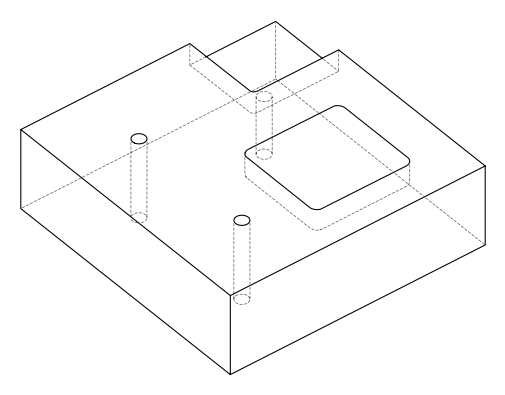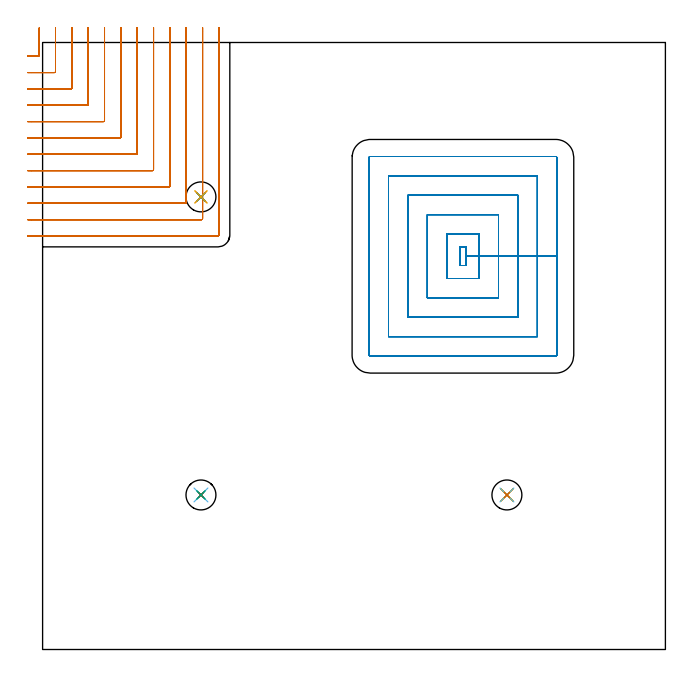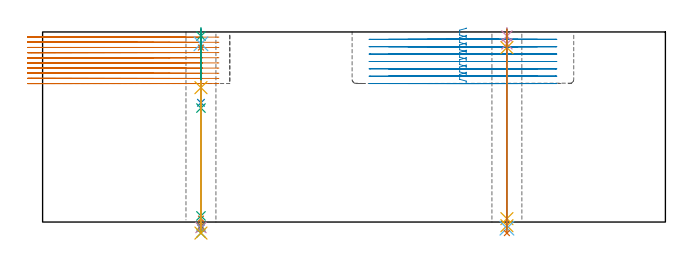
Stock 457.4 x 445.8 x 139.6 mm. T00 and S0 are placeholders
(PLAN: 17 operations, 14 tool changes, 73.9 min)
(1 MILL_CORNER_NOTCH_RECTANGULAR | CORNER_NOTCH_RECTANGULAR | NXT0201_012 | Follow Part, ap 4, ae 75% | 42.28 min | 781609 mm3)
(2 MILL_RECTANGULAR_POCKET | POCKET_RECTANGULAR_STRAIGHT | NXT0201_007 | Follow Part, ap 6.25, ae 75% | 26.26 min | 1051656 mm3)
(3 SPOT_DRILL | STEP1HOLE | NXT0321_9005460120000 | 0.05 min | 183 mm3)
(4 SPOT_DRILL_1 | STEP1HOLE_1 | NXT0321_9005460120000 | 0.05 min | 141 mm3)
(5 SPOT_DRILL_2 | STEP1HOLE_2 | NXT0321_9005460120000 | 0.06 min | 216 mm3)
(6 DRILL_BLIND_HOLE_INTO_CENTER | STEP1HOLE | NXT0301_029 | 0.04 min | 219 mm3)
(7 GUN_DRILL_THROUGH_HOLE | STEP1HOLE | UGT0307_001 | 0.62 min | 2470 mm3)
(8 SPADE_DRILL_TO_ENLARGE_THROUGH_HOLE | STEP1HOLE | UGT0306_004 | 0.59 min | 17086 mm3)
(9 DRILL_TO_ENLARGE_THROUGH_HOLE | STEP1HOLE | UGT0301_053 | 0.6 min | 33092 mm3)
(10 DRILL_BLIND_HOLE_INTO_CENTER_1 | STEP1HOLE_1 | NXT0301_029 | 0.04 min | 66 mm3)
(11 GUN_DRILL_THROUGH_HOLE_1 | STEP1HOLE_1 | UGT0307_001 | 0.62 min | 2587 mm3)
(12 SPADE_DRILL_TO_ENLARGE_THROUGH_HOLE_1 | STEP1HOLE_1 | UGT0306_004 | 0.59 min | 17046 mm3)
(13 DRILL_TO_ENLARGE_THROUGH_HOLE_1 | STEP1HOLE_1 | UGT0301_053 | 0.6 min | 33041 mm3)
(14 DRILL_BLIND_HOLE_INTO_CENTER_2 | STEP1HOLE_2 | UGT0301_209 | 0.07 min | 732 mm3)
(15 GUN_DRILL_THROUGH_HOLE_2 | STEP1HOLE_2 | UGT0307_006 | 0.51 min | 5714 mm3)
(16 DRILL_TO_ENLARGE_THROUGH_HOLE_2 | STEP1HOLE_2 | NXT0301_104 | 0.44 min | 9017 mm3)
(17 DRILL_TO_ENLARGE_THROUGH_HOLE_3 | STEP1HOLE_2 | UGT0301_053 | 0.46 min | 23013 mm3)
(TOOL NXT0201_012 | ENDMILL 16mm [2P460-1600-NA 1630] | D16 FL38 Z6)
(TOOL NXT0201_007 | ENDMILL 25mm [R216.25-25050GCK54P 1620] | D25 R3 FL54 Z5)
(TOOL NXT0321_9005460120000 | NC Spot Drill, 142deg, 12mm, Carbide, Uncoated | D12 PA142 FL30 Z2)
(TOOL NXT0301_029 | Carbide Drill 5.8mm [860.1-0580-017A1-MM 2214] | D5.8 PA140 FL28 Z2)
(TOOL UGT0307_001 | Gun Drill 5 mm | D5 PA130 FL24 Z1)
(TOOL UGT0306_004 | Spade Drill 13.5mm | D13.5 PA132 FL10 Z2)
(TOOL UGT0301_053 | Twist Drill 22 mm | D22 PA118 FL150 Z2)
(TOOL UGT0301_209 | Twist Drill 9.4 mm | D9.4 PA118 FL78 Z2)
(TOOL UGT0307_006 | Gun Drill 9 mm | D9 PA130 FL24 Z1)
(TOOL NXT0301_104 | Carbide Drill 14mm [860.1-1400-112A1-MM 2214] | D14 PA140 FL123 Z2)
(OP 1 MILL_CORNER_NOTCH_RECTANGULAR)
G17 G21 G94 G90
T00 M6
G54
G17 G0 G90 X-11. Y435.7 S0 M3
G43 Z149.6 H1
Z135.81
G94 G1 X-8. F250.
X-3.291 F500.
G3 X-2.5 Y436.491 R0.8
G1 Y453.399
Y456.399 F250.
G0 Z149.6
X-11. Y423.7
Z135.81
G1 X-8.
X8.708 F500.
G3 X9.5 Y424.492 R0.8
G1 Y453.8
Y456.8 F250.
G0 Z149.6
X-11. Y411.7
Z135.81
G1 X-8.
X20.708 F500.
G3 X21.5 Y412.492 R0.8
G1 Y453.8
Y456.8 F250.
G0 Z149.6
X-11. Y399.7
Z135.81
G1 X-8.
X32.707 F500.
G3 X33.5 Y400.493 R0.8
G1 Y453.8
Y456.8 F250.
G0 Z149.6
X-11. Y387.7
Z135.81
G1 X-8.
X44.707 F500.
G3 X45.5 Y388.493 R0.8
G1 Y453.8
Y456.8 F250.
G0 Z149.6
X-11. Y375.7
Z135.81
G1 X-8.
X56.707 F500.
G3 X57.5 Y376.494 R0.8
G1 Y453.8
Y456.8 F250.
G0 Z149.6
X-11. Y363.7
Z135.81
G1 X-8.
X68.706 F500.
G3 X69.5 Y364.494 R0.8
G1 Y453.8
Y456.8 F250.
G0 Z149.6
X-11. Y351.7
Z135.81
G1 X-8.
X80.706 F500.
G3 X81.5 Y352.494 R0.8
G1 Y453.8
Y456.8 F250.
G0 Z149.6
X-11. Y339.7
Z135.81
G1 X-8.
X92.705 F500.
G3 X93.5 Y340.495 R0.8
G1 Y453.8
Y456.8 F250.
G0 Z149.6
X-11. Y327.7
Z135.81
G1 X-8.
X104.705 F500.
G3 X105.5 Y328.495 R0.8
G1 Y453.8
Y456.8 F250.
G0 Z149.6
X-11. Y315.7
Z135.81
G1 X-8.
X116.705 F500.
G3 X117.5 Y316.495 R0.8
G1 Y453.8
Y456.8 F250.
G0 Z149.6
X-11. Y303.7
Z135.81
G1 X-8.
X128.705 F500.
G3 X129.5 Y304.495 R0.8
G1 Y453.8
Y456.8 F250.
G0 Z149.6
X-11. Y435.7
Z132.02
G1 X-8.
X-3.291 F500.
G3 X-2.5 Y436.491 R0.8
G1 Y453.399
Y456.399 F250.
G0 Z149.6
X-11. Y423.7
Z132.02
G1 X-8.
X8.708 F500.
G3 X9.5 Y424.492 R0.8
G1 Y453.8
Y456.8 F250.
G0 Z149.6
X-11. Y411.7
Z132.02
G1 X-8.
X20.708 F500.
G3 X21.5 Y412.492 R0.8
G1 Y453.8
Y456.8 F250.
G0 Z149.6
X-11. Y399.7
Z132.02
G1 X-8.
X32.707 F500.
G3 X33.5 Y400.493 R0.8
G1 Y453.8
Y456.8 F250.
G0 Z149.6
X-11. Y387.7
Z132.02
G1 X-8.
X44.707 F500.
G3 X45.5 Y388.493 R0.8
G1 Y453.8
Y456.8 F250.
G0 Z149.6
X-11. Y375.7
Z132.02
G1 X-8.
X56.707 F500.
G3 X57.5 Y376.494 R0.8
G1 Y453.8
Y456.8 F250.
G0 Z149.6
X-11. Y363.7
Z132.02
G1 X-8.
X68.706 F500.
G3 X69.5 Y364.494 R0.8
G1 Y453.8
Y456.8 F250.
G0 Z149.6
X-11. Y351.7
Z132.02
G1 X-8.
X80.706 F500.
G3 X81.5 Y352.494 R0.8
G1 Y453.8
Y456.8 F250.
G0 Z149.6
X-11. Y339.7
Z132.02
G1 X-8.
X92.705 F500.
G3 X93.5 Y340.495 R0.8
G1 Y453.8
Y456.8 F250.
G0 Z149.6
X-11. Y327.7
Z132.02
G1 X-8.
X104.705 F500.
G3 X105.5 Y328.495 R0.8
G1 Y453.8
Y456.8 F250.
G0 Z149.6
X-11. Y315.7
Z132.02
G1 X-8.
X116.705 F500.
G3 X117.5 Y316.495 R0.8
G1 Y453.8
Y456.8 F250.
G0 Z149.6
X-11. Y303.7
Z132.02
G1 X-8.
X128.705 F500.
G3 X129.5 Y304.495 R0.8
G1 Y453.8
Y456.8 F250.
G0 Z149.6
X-11. Y435.7
Z128.23
G1 X-8.
X-3.291 F500.
G3 X-2.5 Y436.491 R0.8
G1 Y453.399
Y456.399 F250.
G0 Z149.6
X-11. Y423.7
Z128.23
G1 X-8.
X8.708 F500.
G3 X9.5 Y424.492 R0.8
G1 Y453.8
Y456.8 F250.
G0 Z149.6
X-11. Y411.7
Z128.23
G1 X-8.
X20.708 F500.
G3 X21.5 Y412.492 R0.8
G1 Y453.8
Y456.8 F250.
G0 Z149.6
X-11. Y399.7
Z128.23
G1 X-8.
X32.707 F500.
G3 X33.5 Y400.493 R0.8
G1 Y453.8
Y456.8 F250.
G0 Z149.6
X-11. Y387.7
Z128.23
G1 X-8.
X44.707 F500.
G3 X45.5 Y388.493 R0.8
G1 Y453.8
Y456.8 F250.
G0 Z149.6
X-11. Y375.7
Z128.23
G1 X-8.
X56.707 F500.
G3 X57.5 Y376.494 R0.8
G1 Y453.8
Y456.8 F250.
G0 Z149.6
X-11. Y363.7
Z128.23
G1 X-8.
X68.706 F500.
G3 X69.5 Y364.494 R0.8
G1 Y453.8
Y456.8 F250.
G0 Z149.6
X-11. Y351.7
Z128.23
G1 X-8.
X80.706 F500.
G3 X81.5 Y352.494 R0.8
G1 Y453.8
Y456.8 F250.
G0 Z149.6
X-11. Y339.7
Z128.23
G1 X-8.
X92.705 F500.
G3 X93.5 Y340.495 R0.8
G1 Y453.8
Y456.8 F250.
G0 Z149.6
X-11. Y327.7
Z128.23
G1 X-8.
X104.705 F500.
G3 X105.5 Y328.495 R0.8
G1 Y453.8
Y456.8 F250.
G0 Z149.6
X-11. Y315.7
Z128.23
G1 X-8.
X116.705 F500.
G3 X117.5 Y316.495 R0.8
G1 Y453.8
Y456.8 F250.
G0 Z149.6
X-11. Y303.7
Z128.23
G1 X-8.
X128.705 F500.
G3 X129.5 Y304.495 R0.8
G1 Y453.8
Y456.8 F250.
G0 Z149.6
X-11. Y435.7
Z124.44
G1 X-8.
X-3.291 F500.
G3 X-2.5 Y436.491 R0.8
G1 Y453.399
Y456.399 F250.
G0 Z149.6
X-11. Y423.7
Z124.44
G1 X-8.
X8.708 F500.
G3 X9.5 Y424.492 R0.8
G1 Y453.8
Y456.8 F250.
G0 Z149.6
X-11. Y411.7
Z124.44
G1 X-8.
X20.708 F500.
G3 X21.5 Y412.492 R0.8
G1 Y453.8
Y456.8 F250.
G0 Z149.6
X-11. Y399.7
Z124.44
G1 X-8.
X32.707 F500.
G3 X33.5 Y400.493 R0.8
G1 Y453.8
Y456.8 F250.
G0 Z149.6
X-11. Y387.7
Z124.44
G1 X-8.
X44.707 F500.
G3 X45.5 Y388.493 R0.8
G1 Y453.8
Y456.8 F250.
G0 Z149.6
X-11. Y375.7
Z124.44
G1 X-8.
X56.707 F500.
G3 X57.5 Y376.494 R0.8
G1 Y453.8
Y456.8 F250.
G0 Z149.6
X-11. Y363.7
Z124.44
G1 X-8.
X68.706 F500.
G3 X69.5 Y364.494 R0.8
G1 Y453.8
Y456.8 F250.
G0 Z149.6
X-11. Y351.7
Z124.44
G1 X-8.
X80.706 F500.
G3 X81.5 Y352.494 R0.8
G1 Y453.8
Y456.8 F250.
G0 Z149.6
X-11. Y339.7
Z124.44
G1 X-8.
X92.705 F500.
G3 X93.5 Y340.495 R0.8
G1 Y453.8
Y456.8 F250.
G0 Z149.6
X-11. Y327.7
Z124.44
G1 X-8.
X104.705 F500.
G3 X105.5 Y328.495 R0.8
G1 Y453.8
Y456.8 F250.
G0 Z149.6
X-11. Y315.7
Z124.44
G1 X-8.
X116.705 F500.
G3 X117.5 Y316.495 R0.8
G1 Y453.8
Y456.8 F250.
G0 Z149.6
X-11. Y303.7
Z124.44
G1 X-8.
X128.705 F500.
G3 X129.5 Y304.495 R0.8
G1 Y453.8
Y456.8 F250.
G0 Z149.6
X-11. Y435.7
Z120.65
G1 X-8.
X-3.291 F500.
G3 X-2.5 Y436.491 R0.8
G1 Y453.399
Y456.399 F250.
G0 Z149.6
X-11. Y423.7
Z120.65
G1 X-8.
X8.708 F500.
G3 X9.5 Y424.492 R0.8
G1 Y453.8
Y456.8 F250.
G0 Z149.6
X-11. Y411.7
Z120.65
G1 X-8.
X20.708 F500.
G3 X21.5 Y412.492 R0.8
G1 Y453.8
Y456.8 F250.
G0 Z149.6
X-11. Y399.7
Z120.65
G1 X-8.
X32.707 F500.
G3 X33.5 Y400.493 R0.8
G1 Y453.8
Y456.8 F250.
G0 Z149.6
X-11. Y387.7
Z120.65
G1 X-8.
X44.707 F500.
G3 X45.5 Y388.493 R0.8
G1 Y453.8
Y456.8 F250.
G0 Z149.6
X-11. Y375.7
Z120.65
G1 X-8.
X56.707 F500.
G3 X57.5 Y376.494 R0.8
G1 Y453.8
Y456.8 F250.
G0 Z149.6
X-11. Y363.7
Z120.65
G1 X-8.
X68.706 F500.
G3 X69.5 Y364.494 R0.8
G1 Y453.8
Y456.8 F250.
G0 Z149.6
X-11. Y351.7
Z120.65
G1 X-8.
X80.706 F500.
G3 X81.5 Y352.494 R0.8
G1 Y453.8
Y456.8 F250.
G0 Z149.6
X-11. Y339.7
Z120.65
G1 X-8.
X92.705 F500.
G3 X93.5 Y340.495 R0.8
G1 Y453.8
Y456.8 F250.
G0 Z149.6
X-11. Y327.7
Z120.65
G1 X-8.
X104.705 F500.
G3 X105.5 Y328.495 R0.8
G1 Y453.8
Y456.8 F250.
G0 Z149.6
X-11. Y315.7
Z120.65
G1 X-8.
X116.705 F500.
G3 X117.5 Y316.495 R0.8
G1 Y453.8
Y456.8 F250.
G0 Z149.6
X-11. Y303.7
Z120.65
G1 X-8.
X128.705 F500.
G3 X129.5 Y304.495 R0.8
G1 Y453.8
Y456.8 F250.
G0 Z149.6
X-11. Y435.7
Z116.86
G1 X-8.
X-3.291 F500.
G3 X-2.5 Y436.491 R0.8
G1 Y453.399
Y456.399 F250.
G0 Z149.6
X-11. Y423.7
Z116.86
G1 X-8.
X8.708 F500.
G3 X9.5 Y424.492 R0.8
G1 Y453.8
Y456.8 F250.
G0 Z149.6
X-11. Y411.7
Z116.86
G1 X-8.
X20.708 F500.
G3 X21.5 Y412.492 R0.8
G1 Y453.8
Y456.8 F250.
G0 Z149.6
X-11. Y399.7
Z116.86
G1 X-8.
X32.707 F500.
G3 X33.5 Y400.493 R0.8
G1 Y453.8
Y456.8 F250.
G0 Z149.6
X-11. Y387.7
Z116.86
G1 X-8.
X44.707 F500.
G3 X45.5 Y388.493 R0.8
G1 Y453.8
Y456.8 F250.
G0 Z149.6
X-11. Y375.7
Z116.86
G1 X-8.
X56.707 F500.
G3 X57.5 Y376.494 R0.8
G1 Y453.8
Y456.8 F250.
G0 Z149.6
X-11. Y363.7
Z116.86
G1 X-8.
X68.706 F500.
G3 X69.5 Y364.494 R0.8
G1 Y453.8
Y456.8 F250.
G0 Z149.6
X-11. Y351.7
Z116.86
G1 X-8.
X80.706 F500.
G3 X81.5 Y352.494 R0.8
G1 Y453.8
Y456.8 F250.
G0 Z149.6
X-11. Y339.7
Z116.86
G1 X-8.
X92.705 F500.
G3 X93.5 Y340.495 R0.8
G1 Y453.8
Y456.8 F250.
G0 Z149.6
X-11. Y327.7
Z116.86
G1 X-8.
X104.705 F500.
G3 X105.5 Y328.495 R0.8
G1 Y453.8
Y456.8 F250.
G0 Z149.6
X-11. Y315.7
Z116.86
G1 X-8.
X116.705 F500.
G3 X117.5 Y316.495 R0.8
G1 Y453.8
Y456.8 F250.
G0 Z149.6
X-11. Y303.7
Z116.86
G1 X-8.
X128.705 F500.
G3 X129.5 Y304.495 R0.8
G1 Y453.8
Y456.8 F250.
G0 Z149.6
X-11. Y435.7
Z113.07
G1 X-8.
X-3.291 F500.
G3 X-2.5 Y436.491 R0.8
G1 Y453.399
Y456.399 F250.
G0 Z149.6
X-11. Y423.7
Z113.07
G1 X-8.
X8.708 F500.
G3 X9.5 Y424.492 R0.8
G1 Y453.8
Y456.8 F250.
G0 Z149.6
X-11. Y411.7
Z113.07
G1 X-8.
X20.708 F500.
G3 X21.5 Y412.492 R0.8
G1 Y453.8
Y456.8 F250.
G0 Z149.6
X-11. Y399.7
Z113.07
G1 X-8.
X32.707 F500.
G3 X33.5 Y400.493 R0.8
G1 Y453.8
Y456.8 F250.
G0 Z149.6
X-11. Y387.7
Z113.07
G1 X-8.
X44.707 F500.
G3 X45.5 Y388.493 R0.8
G1 Y453.8
Y456.8 F250.
G0 Z149.6
X-11. Y375.7
Z113.07
G1 X-8.
X56.707 F500.
G3 X57.5 Y376.494 R0.8
G1 Y453.8
Y456.8 F250.
G0 Z149.6
X-11. Y363.7
Z113.07
G1 X-8.
X68.706 F500.
G3 X69.5 Y364.494 R0.8
G1 Y453.8
Y456.8 F250.
G0 Z149.6
X-11. Y351.7
Z113.07
G1 X-8.
X80.706 F500.
G3 X81.5 Y352.494 R0.8
G1 Y453.8
Y456.8 F250.
G0 Z149.6
X-11. Y339.7
Z113.07
G1 X-8.
X92.705 F500.
G3 X93.5 Y340.495 R0.8
G1 Y453.8
Y456.8 F250.
G0 Z149.6
X-11. Y327.7
Z113.07
G1 X-8.
X104.705 F500.
G3 X105.5 Y328.495 R0.8
G1 Y453.8
Y456.8 F250.
G0 Z149.6
X-11. Y315.7
Z113.07
G1 X-8.
X116.705 F500.
G3 X117.5 Y316.495 R0.8
G1 Y453.8
Y456.8 F250.
G0 Z149.6
X-11. Y303.7
Z113.07
G1 X-8.
X128.705 F500.
G3 X129.5 Y304.495 R0.8
G1 Y453.8
Y456.8 F250.
G0 Z149.6
X-11. Y435.7
Z109.28
G1 X-8.
X-3.291 F500.
G3 X-2.5 Y436.491 R0.8
G1 Y453.399
Y456.399 F250.
G0 Z149.6
X-11. Y423.7
Z109.28
G1 X-8.
X8.708 F500.
G3 X9.5 Y424.492 R0.8
G1 Y453.8
Y456.8 F250.
G0 Z149.6
X-11. Y411.7
Z109.28
G1 X-8.
X20.708 F500.
G3 X21.5 Y412.492 R0.8
G1 Y453.8
Y456.8 F250.
G0 Z149.6
X-11. Y399.7
Z109.28
G1 X-8.
X32.707 F500.
G3 X33.5 Y400.493 R0.8
G1 Y453.8
Y456.8 F250.
G0 Z149.6
X-11. Y387.7
Z109.28
G1 X-8.
X44.707 F500.
G3 X45.5 Y388.493 R0.8
G1 Y453.8
Y456.8 F250.
G0 Z149.6
X-11. Y375.7
Z109.28
G1 X-8.
X56.707 F500.
G3 X57.5 Y376.494 R0.8
G1 Y453.8
Y456.8 F250.
G0 Z149.6
X-11. Y363.7
Z109.28
G1 X-8.
X68.706 F500.
G3 X69.5 Y364.494 R0.8
G1 Y453.8
Y456.8 F250.
G0 Z149.6
X-11. Y351.7
Z109.28
G1 X-8.
X80.706 F500.
G3 X81.5 Y352.494 R0.8
G1 Y453.8
Y456.8 F250.
G0 Z149.6
X-11. Y339.7
Z109.28
G1 X-8.
X92.705 F500.
G3 X93.5 Y340.495 R0.8
G1 Y453.8
Y456.8 F250.
G0 Z149.6
X-11. Y327.7
Z109.28
G1 X-8.
X104.705 F500.
G3 X105.5 Y328.495 R0.8
G1 Y453.8
Y456.8 F250.
G0 Z149.6
X-11. Y315.7
Z109.28
G1 X-8.
X116.705 F500.
G3 X117.5 Y316.495 R0.8
G1 Y453.8
Y456.8 F250.
G0 Z149.6
X-11. Y303.7
Z109.28
G1 X-8.
X128.705 F500.
G3 X129.5 Y304.495 R0.8
G1 Y453.8
Y456.8 F250.
G0 Z149.6
X-11. Y435.7
Z105.49
G1 X-8.
X-3.291 F500.
G3 X-2.5 Y436.491 R0.8
G1 Y453.399
Y456.399 F250.
G0 Z149.6
X-11. Y423.7
Z105.49
G1 X-8.
X8.708 F500.
G3 X9.5 Y424.492 R0.8
G1 Y453.8
Y456.8 F250.
G0 Z149.6
X-11. Y411.7
Z105.49
G1 X-8.
X20.708 F500.
G3 X21.5 Y412.492 R0.8
G1 Y453.8
Y456.8 F250.
G0 Z149.6
X-11. Y399.7
Z105.49
G1 X-8.
X32.707 F500.
G3 X33.5 Y400.493 R0.8
G1 Y453.8
Y456.8 F250.
G0 Z149.6
X-11. Y387.7
Z105.49
G1 X-8.
X44.707 F500.
G3 X45.5 Y388.493 R0.8
G1 Y453.8
Y456.8 F250.
G0 Z149.6
X-11. Y375.7
Z105.49
G1 X-8.
X56.707 F500.
G3 X57.5 Y376.494 R0.8
G1 Y453.8
Y456.8 F250.
G0 Z149.6
X-11. Y363.7
Z105.49
G1 X-8.
X68.706 F500.
G3 X69.5 Y364.494 R0.8
G1 Y453.8
Y456.8 F250.
G0 Z149.6
X-11. Y351.7
Z105.49
G1 X-8.
X80.706 F500.
G3 X81.5 Y352.494 R0.8
G1 Y453.8
Y456.8 F250.
G0 Z149.6
X-11. Y339.7
Z105.49
G1 X-8.
X92.705 F500.
G3 X93.5 Y340.495 R0.8
G1 Y453.8
Y456.8 F250.
G0 Z149.6
X-11. Y327.7
Z105.49
G1 X-8.
X104.705 F500.
G3 X105.5 Y328.495 R0.8
G1 Y453.8
Y456.8 F250.
G0 Z149.6
X-11. Y315.7
Z105.49
G1 X-8.
X116.705 F500.
G3 X117.5 Y316.495 R0.8
G1 Y453.8
Y456.8 F250.
G0 Z149.6
X-11. Y303.7
Z105.49
G1 X-8.
X128.705 F500.
G3 X129.5 Y304.495 R0.8
G1 Y453.8
Y456.8 F250.
G0 Z149.6
X-11. Y435.7
Z101.7
G1 X-8.
X-3.291 F500.
G3 X-2.5 Y436.491 R0.8
G1 Y453.399
Y456.399 F250.
G0 Z149.6
X-11. Y423.7
Z101.7
G1 X-8.
X8.708 F500.
G3 X9.5 Y424.492 R0.8
G1 Y453.8
Y456.8 F250.
G0 Z149.6
X-11. Y411.7
Z101.7
G1 X-8.
X20.708 F500.
G3 X21.5 Y412.492 R0.8
G1 Y453.8
Y456.8 F250.
G0 Z149.6
X-11. Y399.7
Z101.7
G1 X-8.
X32.707 F500.
G3 X33.5 Y400.493 R0.8
G1 Y453.8
Y456.8 F250.
G0 Z149.6
X-11. Y387.7
Z101.7
G1 X-8.
X44.707 F500.
G3 X45.5 Y388.493 R0.8
G1 Y453.8
Y456.8 F250.
G0 Z149.6
X-11. Y375.7
Z101.7
G1 X-8.
X56.707 F500.
G3 X57.5 Y376.494 R0.8
G1 Y453.8
Y456.8 F250.
G0 Z149.6
X-11. Y363.7
Z101.7
G1 X-8.
X68.706 F500.
G3 X69.5 Y364.494 R0.8
G1 Y453.8
Y456.8 F250.
G0 Z149.6
X-11. Y351.7
Z101.7
G1 X-8.
X80.706 F500.
G3 X81.5 Y352.494 R0.8
G1 Y453.8
Y456.8 F250.
G0 Z149.6
X-11. Y339.7
Z101.7
G1 X-8.
X92.705 F500.
G3 X93.5 Y340.495 R0.8
G1 Y453.8
Y456.8 F250.
G0 Z149.6
X-11. Y327.7
Z101.7
G1 X-8.
X104.705 F500.
G3 X105.5 Y328.495 R0.8
G1 Y453.8
Y456.8 F250.
G0 Z149.6
X-11. Y315.7
Z101.7
G1 X-8.
X116.705 F500.
G3 X117.5 Y316.495 R0.8
G1 Y453.8
Y456.8 F250.
G0 Z149.6
X-11. Y303.7
Z101.7
G1 X-8.
X128.705 F500.
G3 X129.5 Y304.495 R0.8
G1 Y453.8
Y456.8 F250.
G0 Z149.6
M5
M2
(OP 2 MILL_RECTANGULAR_POCKET)
G17 G21 G94 G90
T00 M6
G54
G17 G0 G90 X311.1 Y294.198 S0 M3
G43 Z149.6 H1
Z142.6
G94 G1 Y295.6 Z142.224 F250.
X306.3 Z140.938
Y282. Z137.294
X311.1 Z136.008
Y288.8 Z134.186
Y295.6 F500.
X306.3
Y282.
X311.1
Y288.8
X320.6
Y305.1
X296.8
Y272.5
X320.6
Y288.8
X334.85
Y319.35
X282.55
Y258.25
X334.85
Y288.8
X349.1
Y333.6
X268.3
Y244.
X349.1
Y288.8
X363.35
Y347.85
X254.05
Y229.75
X363.35
Y288.8
X377.6
Y361.4
G3 X376.9 Y362.1 R0.7
G1 X240.5
G3 X239.8 Y361.4 R0.7
G1 Y216.2
G3 X240.5 Y215.5 R0.7
G1 X376.9
G3 X377.6 Y216.2 R0.7
G1 Y288.8
Y289.8
G0 X311.1 Y294.198 Z137.186
G1 Y295.6 Z136.81 F250.
X306.3 Z135.524
Y282. Z131.88
X311.1 Z130.593
Y288.8 Z128.771
Y295.6 F500.
X306.3
Y282.
X311.1
Y288.8
X320.6
Y305.1
X296.8
Y272.5
X320.6
Y288.8
X334.85
Y319.35
X282.55
Y258.25
X334.85
Y288.8
X349.1
Y333.6
X268.3
Y244.
X349.1
Y288.8
X363.35
Y347.85
X254.05
Y229.75
X363.35
Y288.8
X377.6
Y361.4
G3 X376.9 Y362.1 R0.7
G1 X240.5
G3 X239.8 Y361.4 R0.7
G1 Y216.2
G3 X240.5 Y215.5 R0.7
G1 X376.9
G3 X377.6 Y216.2 R0.7
G1 Y288.8
Y289.8
G0 X311.1 Y294.198 Z131.771
G1 Y295.6 Z131.396 F250.
X306.3 Z130.109
Y282. Z126.465
X311.1 Z125.179
Y288.8 Z123.357
Y295.6 F500.
X306.3
Y282.
X311.1
Y288.8
X320.6
Y305.1
X296.8
Y272.5
X320.6
Y288.8
X334.85
Y319.35
X282.55
Y258.25
X334.85
Y288.8
X349.1
Y333.6
X268.3
Y244.
X349.1
Y288.8
X363.35
Y347.85
X254.05
Y229.75
X363.35
Y288.8
X377.6
Y361.4
G3 X376.9 Y362.1 R0.7
G1 X240.5
G3 X239.8 Y361.4 R0.7
G1 Y216.2
G3 X240.5 Y215.5 R0.7
G1 X376.9
G3 X377.6 Y216.2 R0.7
G1 Y288.8
Y289.8
G0 X311.1 Y294.198 Z126.357
G1 Y295.6 Z125.981 F250.
X306.3 Z124.695
Y282. Z121.051
X311.1 Z119.765
Y288.8 Z117.943
Y295.6 F500.
X306.3
Y282.
X311.1
Y288.8
X320.6
Y305.1
X296.8
Y272.5
X320.6
Y288.8
X334.85
Y319.35
X282.55
Y258.25
X334.85
Y288.8
X349.1
Y333.6
X268.3
Y244.
X349.1
Y288.8
X363.35
Y347.85
X254.05
Y229.75
X363.35
Y288.8
X377.6
Y361.4
G3 X376.9 Y362.1 R0.7
G1 X240.5
G3 X239.8 Y361.4 R0.7
G1 Y216.2
G3 X240.5 Y215.5 R0.7
G1 X376.9
G3 X377.6 Y216.2 R0.7
G1 Y288.8
Y289.8
G0 X311.1 Y294.198 Z120.943
G1 Y295.6 Z120.567 F250.
X306.3 Z119.281
Y282. Z115.637
X311.1 Z114.351
Y288.8 Z112.529
Y295.6 F500.
X306.3
Y282.
X311.1
Y288.8
X320.6
Y305.1
X296.8
Y272.5
X320.6
Y288.8
X334.85
Y319.35
X282.55
Y258.25
X334.85
Y288.8
X349.1
Y333.6
X268.3
Y244.
X349.1
Y288.8
X363.35
Y347.85
X254.05
Y229.75
X363.35
Y288.8
X377.6
Y361.4
G3 X376.9 Y362.1 R0.7
G1 X240.5
G3 X239.8 Y361.4 R0.7
G1 Y216.2
G3 X240.5 Y215.5 R0.7
G1 X376.9
G3 X377.6 Y216.2 R0.7
G1 Y288.8
Y289.8
G0 X311.1 Y294.198 Z115.529
G1 Y295.6 Z115.153 F250.
X306.3 Z113.867
Y282. Z110.222
X311.1 Z108.936
Y288.8 Z107.114
Y295.6 F500.
X306.3
Y282.
X311.1
Y288.8
X320.6
Y305.1
X296.8
Y272.5
X320.6
Y288.8
X334.85
Y319.35
X282.55
Y258.25
X334.85
Y288.8
X349.1
Y333.6
X268.3
Y244.
X349.1
Y288.8
X363.35
Y347.85
X254.05
Y229.75
X363.35
Y288.8
X377.6
Y361.4
G3 X376.9 Y362.1 R0.7
G1 X240.5
G3 X239.8 Y361.4 R0.7
G1 Y216.2
G3 X240.5 Y215.5 R0.7
G1 X376.9
G3 X377.6 Y216.2 R0.7
G1 Y288.8
Y289.8
G0 X311.1 Y294.198 Z110.114
G1 Y295.6 Z109.738 F250.
X306.3 Z108.452
Y282. Z104.808
X311.1 Z103.522
Y288.8 Z101.7
Y295.6 F500.
X306.3
Y282.
X311.1
Y288.8
X320.6
Y305.1
X296.8
Y272.5
X320.6
Y288.8
X334.85
Y319.35
X282.55
Y258.25
X334.85
Y288.8
X349.1
Y333.6
X268.3
Y244.
X349.1
Y288.8
X363.35
Y347.85
X254.05
Y229.75
X363.35
Y288.8
X377.6
Y361.4
G3 X376.9 Y362.1 R0.7
G1 X240.5
G3 X239.8 Y361.4 R0.7
G1 Y216.2
G3 X240.5 Y215.5 R0.7
G1 X376.9
G3 X377.6 Y216.2 R0.7
G1 Y288.8
Y289.8
G0 Z149.6
M5
M2
(OP 3 SPOT_DRILL)
G17 G21 G94 G90
T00 M6
G54
G17 G0 G90 X116.3 Y113.5 S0 M3
G43 Z149.6 H0
G94 G81 G98 Z136.6 F250. R142.6
G80
M5
M2
(OP 4 SPOT_DRILL_1)
G17 G21 G94 G90
T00 M6
G54
G17 G0 G90 X341. Y113.5 S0 M3
G43 Z149.6 H0
G94 G81 G98 Z136.6 F250. R142.6
G80
M5
M2
(OP 5 SPOT_DRILL_2)
G17 G21 G94 G90
T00 M6
G54
G17 G0 G90 X116.3 Y332.4 S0 M3
G43 Z149.6 H0
G94 G81 G98 Z98.7 F250. R104.7
G80
M5
M2
(OP 6 DRILL_BLIND_HOLE_INTO_CENTER)
G17 G21 G94 G90
T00 M6
G54
G17 G0 G90 X116.3 Y113.5 S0 M3
G43 Z149.6 H1
G94 G81 G98 Z130.9 F250. R141.6
G80
M5
M2
(OP 7 GUN_DRILL_THROUGH_HOLE)
G17 G21 G94 G90
T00 M6
G54
G17 G0 G90 X116.3 Y113.5 M8
G43 Z149.6 H0
Z137.09
S716 M3
G94 G1 Z128.144 F125. M26
G4 X.084
Z2.5 F250.
G4 X.084
Z-2.666 F125.
G4 X.084
M5
M9
G0 Z137.09
Z149.6
M2
(OP 8 SPADE_DRILL_TO_ENLARGE_THROUGH_HOLE)
G17 G21 G94 G90
T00 M6
G54
G17 G0 G90 X116.3 Y113.5 S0 M3
G43 Z149.6 H0
G94 G73 G98 Z-4.505 F250. Q13.1 R141.6
G80
M5
M2
(OP 9 DRILL_TO_ENLARGE_THROUGH_HOLE)
G17 G21 G94 G90
T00 M6
G54
G17 G0 G90 X116.3 Y113.5 S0 M3
G43 Z149.6 H0
G94 G73 G98 Z-8.109 F250. Q21.101 R141.6
G80
M5
M2
(OP 10 DRILL_BLIND_HOLE_INTO_CENTER_1)
G17 G21 G94 G90
T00 M6
G54
G17 G0 G90 X341. Y113.5 S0 M3
G43 Z149.6 H1
G94 G81 G98 Z130.9 F250. R141.6
G80
M5
M2
(OP 11 GUN_DRILL_THROUGH_HOLE_1)
G17 G21 G94 G90
T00 M6
G54
G17 G0 G90 X341. Y113.5 M8
G43 Z149.6 H0
Z137.09
S716 M3
G94 G1 Z128.144 F125. M26
G4 X.084
Z2.5 F250.
G4 X.084
Z-2.666 F125.
G4 X.084
M5
M9
G0 Z137.09
Z149.6
M2
(OP 12 SPADE_DRILL_TO_ENLARGE_THROUGH_HOLE_1)
G17 G21 G94 G90
T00 M6
G54
G17 G0 G90 X341. Y113.5 S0 M3
G43 Z149.6 H0
G94 G73 G98 Z-4.505 F250. Q13.1 R141.6
G80
M5
M2
(OP 13 DRILL_TO_ENLARGE_THROUGH_HOLE_1)
G17 G21 G94 G90
T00 M6
G54
G17 G0 G90 X341. Y113.5 S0 M3
G43 Z149.6 H0
G94 G73 G98 Z-8.109 F250. Q21.101 R141.6
G80
M5
M2
(OP 14 DRILL_BLIND_HOLE_INTO_CENTER_2)
G17 G21 G94 G90
T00 M6
G54
G17 G0 G90 X116.3 Y332.4 S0 M3
G43 Z149.6 H0
G94 G81 G98 Z87.6 F250. R103.7
G80
M5
M2
(OP 15 GUN_DRILL_THROUGH_HOLE_2)
G17 G21 G94 G90
T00 M6
G54
G17 G0 G90 X116.3 Y332.4 M8
G43 Z149.6 H0
Z99.075
S716 M3
G94 G1 Z83.705 F125. M26
G4 X.084
Z4.5 F250.
G4 X.084
Z-3.598 F125.
G4 X.084
M5
M9
G0 Z99.075
Z149.6
M2
(OP 16 DRILL_TO_ENLARGE_THROUGH_HOLE_2)
G17 G21 G94 G90
T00 M6
G54
G17 G0 G90 X116.3 Y332.4 S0 M3
G43 Z149.6 H1
G94 G73 G98 Z-4.048 F250. Q13.218 R103.7
G80
M5
M2
(OP 17 DRILL_TO_ENLARGE_THROUGH_HOLE_3)
G17 G21 G94 G90
T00 M6
G54
G17 G0 G90 X116.3 Y332.4 S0 M3
G43 Z149.6 H0
G94 G73 G98 Z-8.109 F250. Q21.962 R103.7
G80
M5
M2
